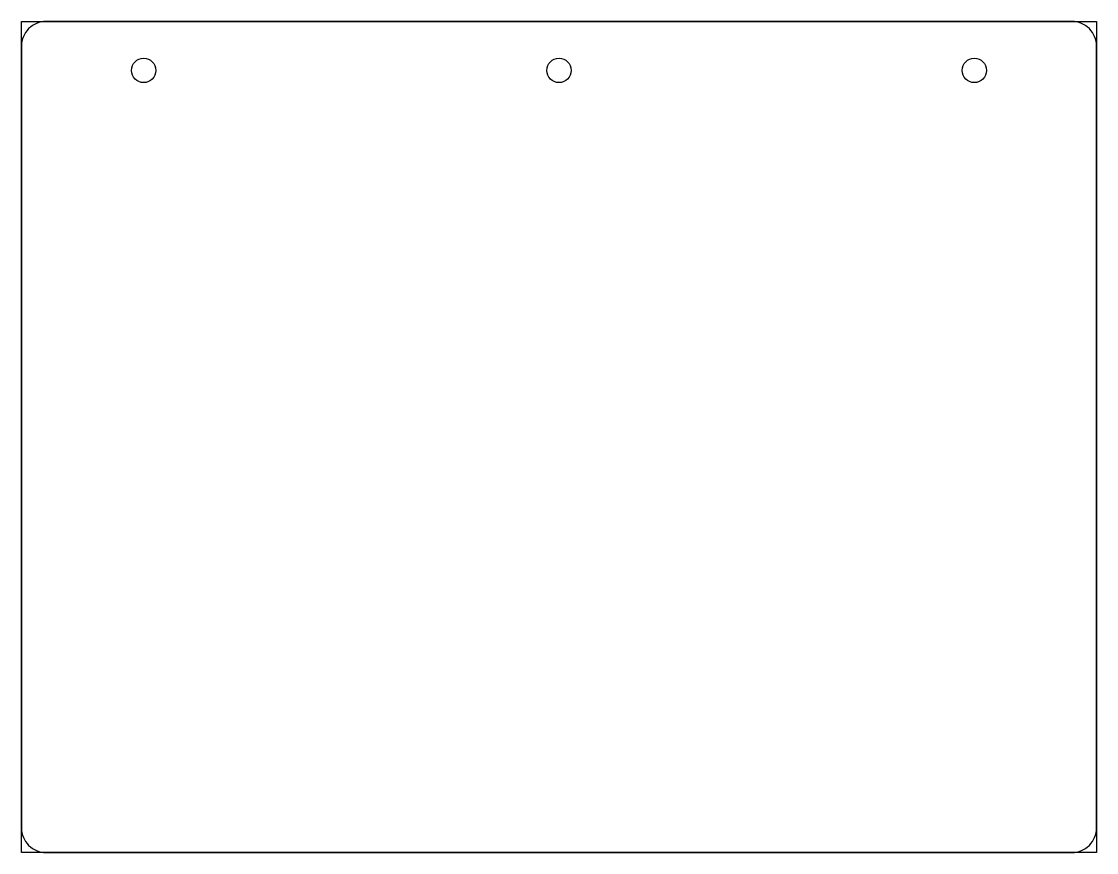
# Model space of a CAD drawing. Header units: inches. Extents: x -5.5 to 5.5, y -4.5 to 4.
import ezdxf

# ---------------------------------------------------------------- set-up
doc = ezdxf.new("R2010")
doc.units = ezdxf.units.IN
doc.layers.get('0').update_dxf_attribs({"linetype": 'CONTINUOUS'})

msp = doc.modelspace()

# ---------------------------------------------------------------- linework, layer by layer
msp.add_lwpolyline([(5.5, -4.5), (-5.5, -4.5), (-5.5, 4), (5.5, 4)], close=True)
msp.add_lwpolyline([(5.25, 4), (-5.25, 4, 0.414214), (-5.5, 3.75), (-5.5, -4.25, 0.414214), (-5.25, -4.5), (5.25, -4.5, 0.414214), (5.5, -4.25), (5.5, 3.75, 0.414214)], format="xyb", close=True)
for centre in [(-4.25, 3.5), (-4.25, 3.5), (0, 3.5), (0, 3.5), (4.25, 3.5), (4.25, 3.5)]:
    msp.add_circle(centre, 0.125)

doc.saveas('drawing.dxf')
